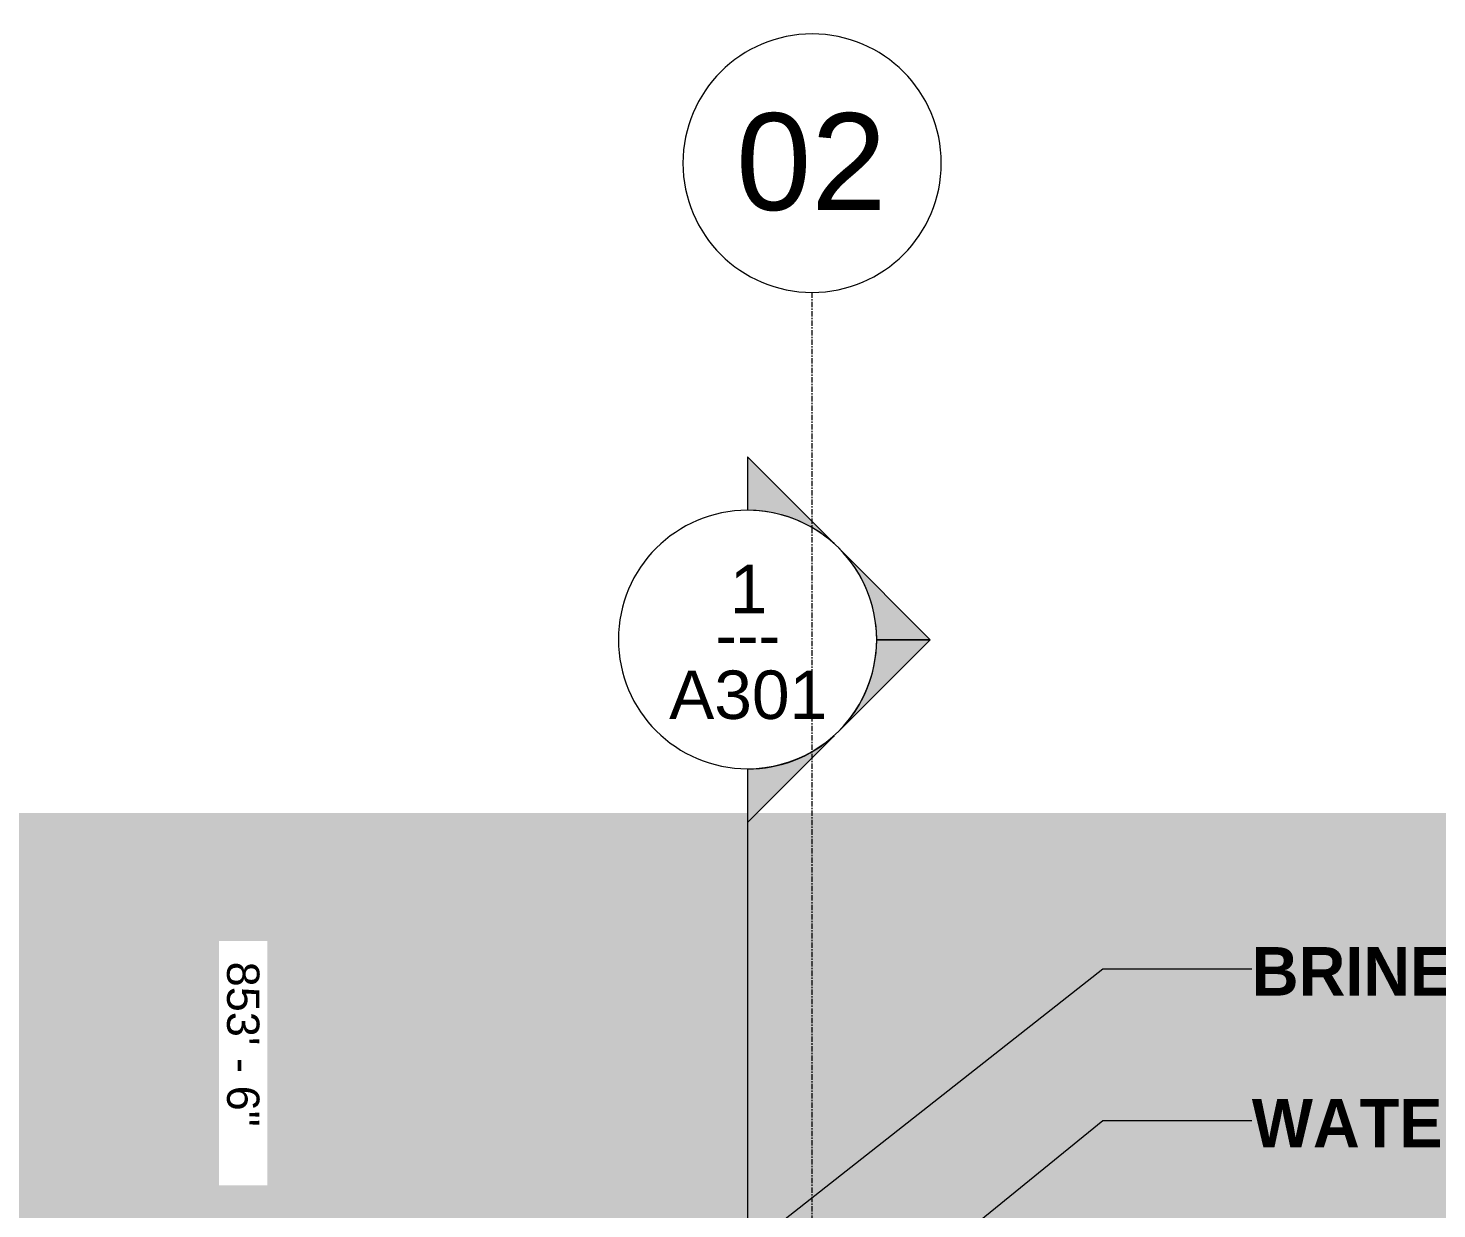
# Model space of a CAD drawing. Header units: inches. Extents: x -3304 to -1671, y 8184 to 9003.
# Drawn here: x -2600.4 to -2469.6, y 8893.6 to 9003.3 of the extents above; entities that cross this region are included whole.
import ezdxf

# ---------------------------------------------------------------- set-up
doc = ezdxf.new("R2010")
doc.units = ezdxf.units.IN
doc.header["$MEASUREMENT"] = 0
doc.linetypes.add('Grid Line 1_2_', pattern=[0.875, 0.5, -0.125, 0.125, -0.125])
for name, color, linetype, lineweight in [('C-TOPO', 7, 'Continuous', 9), ('C-TOPO-LABL', 7, 'Continuous', 9), ('G-ANNO-SYMB-1', 111, 'Continuous', 9), ('G-ANNO-TEXT', 231, 'Continuous', 9), ('S-GRID-1', 1, 'Grid Line 1_2_', 9), ('S-GRID-IDEN', 1, 'Continuous', 9)]:
    doc.layers.add(name, color=color, linetype=linetype, lineweight=lineweight)
doc.styles.add('Arial', font='arial.ttf', dxfattribs={"height": 3})
doc.styles.add('Arial_1', font='arial.ttf', dxfattribs={"height": 9})
doc.styles.add('Arial_2', font='arial.ttf', dxfattribs={"height": 4.5})
doc.styles.add('Century Gothic_1', font='ufonts.com_century-gothic.ttf', dxfattribs={"height": 4.5})
doc.styles.add('Century Gothic_B', font='GOTHICB.TTF', dxfattribs={"height": 4.5})

# ---------------------------------------------------------------- blocks, each defined once
blk = doc.blocks.new('Grid - Grid Head - Circle-50561-FLOOR PLAN - BASEMENT')
at = {"layer": 'S-GRID-IDEN'}
for start, end in [(360, 180), (180, 360)]:
    blk.add_arc((0, 0), 0.25, start, end, dxfattribs=at)
blk = doc.blocks.new('Section - Section Head - Filled-22785-FLOOR PLAN - BASEMENT')
at = {"layer": 'G-ANNO-SYMB-1'}
h = blk.add_hatch(color=256, dxfattribs=at)
edge = h.paths.add_edge_path(flags=0)
edge.add_line((-0.4268, 0.1768), (-0.25, 0.3536))
edge.add_line((-0.25, 0.3536), (-0.25, 0.25))
edge.add_arc((-0.25, 0), 0.25, 90, 135)
h = blk.add_hatch(color=256, dxfattribs=at)
edge = h.paths.add_edge_path(flags=0)
edge.add_arc((-0.25, 0), 0.25, 45, 90)
edge.add_line((-0.25, 0.25), (-0.25, 0.3536))
edge.add_line((-0.25, 0.3536), (-0.0732, 0.1768))
h = blk.add_hatch(color=256, dxfattribs=at)
edge = h.paths.add_edge_path(flags=0)
edge.add_arc((-0.25, 0), 0.2503, 137.9216, 180)
edge.add_line((-0.5003, 0), (-0.6036, 0))
edge.add_line((-0.6036, 0), (-0.4358, 0.1678))
h = blk.add_hatch(color=256, dxfattribs=at)
edge = h.paths.add_edge_path(flags=0)
edge.add_line((-0.0642, 0.1678), (0.1036, 0))
edge.add_line((0.1036, 0), (0.0003, 0))
edge.add_arc((-0.25, 0), 0.2503, 0, 42.0784)
for p, q in [((-0.25, 0.3536), (-0.4268, 0.1768)), ((-0.25, 0.25), (-0.25, 0.3536)), ((-0.0732, 0.1768), (-0.25, 0.3536)), ((-0.25, 0.3536), (-0.25, 0.25)), ((-0.4358, 0.1678), (-0.6036, 0)), ((0.1036, 0), (-0.0642, 0.1678)), ((-0.6036, 0), (-0.5003, 0)), ((0.0003, 0), (0.1036, 0))]:
    blk.add_line(p, q, dxfattribs=at)
for centre, radius, start, end in [((-0.2503, 0), 0.25, 360, 180), ((-0.25, 0), 0.25, 90, 135), ((-0.25, 0), 0.25, 45, 90), ((-0.25, 0), 0.2503, 137.9216, 180), ((-0.25, 0), 0.2503, 0, 42.0784), ((-0.2503, 0), 0.25, 180, 360)]:
    blk.add_arc(centre, radius, start, end, dxfattribs=at)

msp = doc.modelspace()

# ---------------------------------------------------------------- hatches: boundary and pattern name
at = {"layer": 'C-TOPO'}
h = msp.add_hatch(color=256, dxfattribs=at)
h.paths.add_polyline_path([(-2247.65699, 8337.97127), (-1983.83208, 8337.97127), (-1983.83208, 8352.63611), (-1985.74988, 8352.81885), (-1983.83208, 8389.51382), (-1983.83208, 8472.56909), (-2189.53253, 8472.56909), (-2189.53253, 8574.56909), (-1983.83208, 8574.56909), (-1983.83208, 8623.81934), (-2042.33661, 8623.81934), (-2042.33661, 8692.56958), (-2325.58668, 8692.56958), (-2325.58668, 8638.29285), (-2326.33667, 8637.4834), (-2326.33667, 8546.54077), (-2325.58668, 8546.56625), (-2325.58668, 8534.9437), (-2326.33667, 8534.97949), (-2326.33667, 8398.56958), (-2630.33661, 8398.56958), (-2630.33668, 8422.53735), (-2631.11572, 8422.53735), (-2640.27979, 8422.75488), (-2799.8291, 8389.69189), (-2803.3786, 8389.43262), (-2815.74316, 8387.51147), (-2806.61975, 8380.62598), (-2806.61975, 8337.97127), (-2249.21635, 8337.97127)], flags=0)
h.paths.add_polyline_path([(-2020.35608, 8864.56934), (-1983.83208, 8864.56934), (-1983.83208, 8930.35915), (-2716.34917, 8930.35915), (-2715.33668, 8876.56934), (-2042.33661, 8876.56934), (-2042.33661, 8864.56934), (-2035.42859, 8864.56934)], flags=0)
h.paths.add_polyline_path([(-2896.30042, 8876.56934), (-2715.33674, 8876.56938), (-2716.34917, 8930.35915), (-2895.86923, 8930.35915), (-2871.86353, 8908.96582), (-2902.52545, 8876.9751), (-2903.10748, 8876.56938), (-2896.30038, 8876.56938)], flags=0)

# ---------------------------------------------------------------- linework, layer by layer
at = {"layer": 'G-ANNO-SYMB-1'}
msp.add_line((-2533.61793, 8934.46209), (-2533.61793, 8212.51398), dxfattribs=at)
at = {"layer": 'G-ANNO-TEXT'}
for p, q in [((-2500.61666, 8915.90652), (-2486.7737, 8915.90652)), ((-2571.3086, 8844.30169), (-2500.61666, 8901.8159)), ((-2500.61666, 8901.8159), (-2486.7737, 8901.8159))]:
    msp.add_line(p, q, dxfattribs=at)
at = {"layer": 'S-GRID-1'}
msp.add_line((-2527.61793, 8289.59722), (-2527.61793, 8978.71797), dxfattribs=at)

# ---------------------------------------------------------------- block references
at = {"layer": 'G-ANNO-SYMB-1', "xscale": 47.99999999999997, "yscale": 47.99999999999997, "zscale": 47.99999999999997, "rotation": 269.9999999999995}
msp.add_blockref('Section - Section Head - Filled-22785-FLOOR PLAN - BASEMENT', (-2533.61793, 8934.46209), dxfattribs=at)
at = {"layer": 'S-GRID-IDEN', "xscale": 47.99999999999997, "yscale": 47.99999999999997, "zscale": 47.99999999999997}
msp.add_blockref('Grid - Grid Head - Circle-50561-FLOOR PLAN - BASEMENT', (-2527.61793, 8990.71797), dxfattribs=at)

# ---------------------------------------------------------------- texts
at = {"layer": 'G-ANNO-SYMB-1', "char_height": 4.5, "attachment_point": 1}
for s, insert, width, style in [('1', (-2535.27842, 8953.41641), 4.242, 'Arial_2'), ('---', (-2536.60408, 8949.16306), 7.7265, 'Century Gothic_1'), ('A301', (-2540.90047, 8943.59829), 17.877, 'Arial_2')]:
    msp.add_mtext(s, dxfattribs=dict(at, insert=insert, width=width, style=style))
at = {"layer": 'G-ANNO-TEXT', "char_height": 4.5, "attachment_point": 1, "style": 'Century Gothic_B'}
for s, insert, width in [('BRINE TANK', (-2486.7737, 8917.9077), 42.723), ('WATER SOFTENER', (-2486.7737, 8903.81708), 62.5695)]:
    msp.add_mtext(s, dxfattribs=dict(at, insert=insert, width=width))
at = {"layer": 'S-GRID-IDEN', "insert": (-2534.68796, 8995.36194), "char_height": 9, "width": 16.968, "attachment_point": 1, "style": 'Arial_1'}
msp.add_mtext('02', dxfattribs=at)

# ---------------------------------------------------------------- next in the draw order: texts
at = {"layer": 'C-TOPO-LABL', "insert": (-2578.9681, 8917.72342), "char_height": 3, "width": 21.1900029, "attachment_point": 1, "rotation": 270, "line_spacing_factor": 0.941778, "style": 'Arial', "bg_fill": 3, "box_fill_scale": 1.25, "bg_fill_color": 256, "bg_fill_true_color": 13158600, "bg_fill_transparency": 0}
msp.add_mtext(' 853\' - 6" ', dxfattribs=at)

# ---------------------------------------------------------------- next in the draw order: linework, layer by layer
at = {"layer": 'G-ANNO-TEXT'}
msp.add_line((-2591.63288, 8844.30169), (-2500.61666, 8915.90652), dxfattribs=at)

doc.saveas('drawing.dxf')
